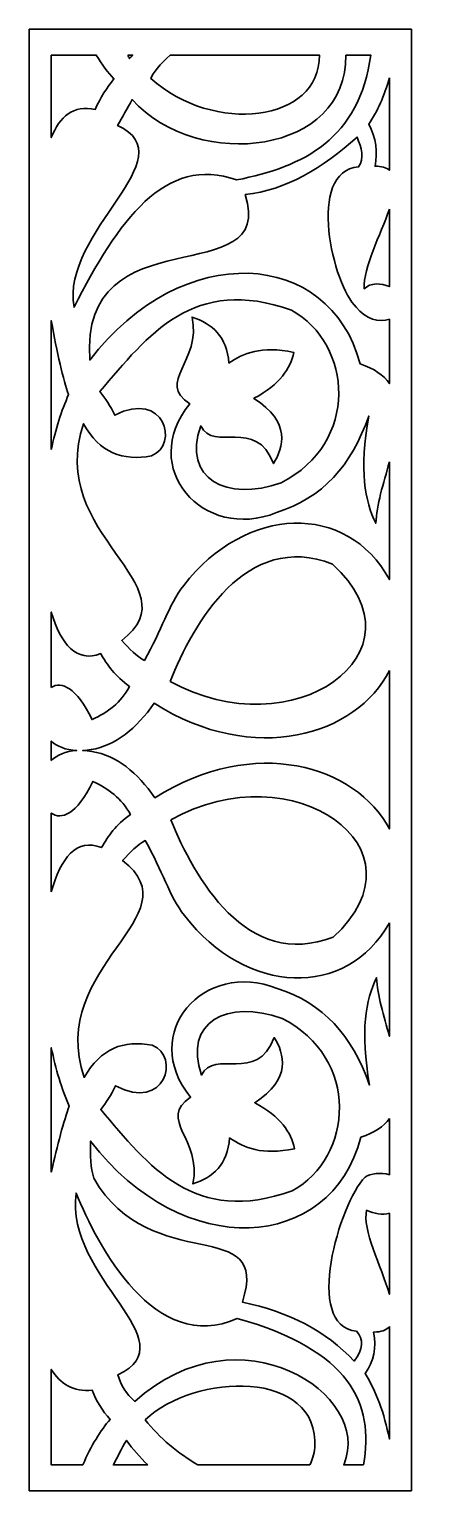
# Model space of a CAD drawing. Header units: centimetres. Extents: x 18 to 23, y -9 to 9.
import ezdxf

# ---------------------------------------------------------------- set-up
doc = ezdxf.new("R2010")
doc.units = ezdxf.units.CM
doc.header["$MEASUREMENT"] = 0
doc.layers.add('layer 1', color=7, linetype='Continuous')

msp = doc.modelspace()

# ---------------------------------------------------------------- linework, layer by layer
at = {"layer": 'layer 1', "color": 250, "lineweight": 30}
for points, knots in [([(18.00979, 9.00077), (18.00979, 9.00077), (22.71349, 9.00077), (22.71349, 9.00077), (22.71349, 9.00077), (22.71349, 9.00077), (22.71349, -9.00021), (22.71349, -9.00021), (22.71349, -9.00021), (22.71349, -9.00021), (18.00979, -9.00021), (18.00979, -9.00021), (18.00979, -9.00021), (18.00979, -9.00021), (18.00979, 9.00077), (18.00979, 9.00077)], [0, 0, 0, 0, 0.2, 0.2, 0.2, 0.2, 0.4, 0.4, 0.4, 0.4, 0.6, 0.6, 0.6, 0.6, 1, 1, 1, 1]), ([(18.28131, 8.68338), (18.28131, 8.68338), (18.83511, 8.68338), (18.83511, 8.68338), (18.83511, 8.68338), (18.90428, 8.5639), (18.97707, 8.46456), (19.05253, 8.38991), (19.05253, 8.38991), (18.96767, 8.27961), (18.88545, 8.16412), (18.82171, 8.01238), (18.82171, 8.01238), (18.55331, 8.07165), (18.38256, 7.92729), (18.28131, 7.66634), (18.28131, 7.66634), (18.28131, 7.66634), (18.28131, 8.68338), (18.28131, 8.68338)], [0, 0, 0, 0, 0.16666667, 0.16666667, 0.16666667, 0.16666667, 0.33333333, 0.33333333, 0.33333333, 0.33333333, 0.5, 0.5, 0.5, 0.5, 0.66666667, 0.66666667, 0.66666667, 0.66666667, 1, 1, 1, 1]), ([(21.90353, 8.68338), (21.90353, 8.68338), (22.21198, 8.68338), (22.21198, 8.68338), (22.21198, 8.68338), (22.07291, 7.65701), (21.39258, 7.30485), (20.55852, 7.14419), (20.55852, 7.14419), (19.68727, 7.46164), (19.09524, 6.63733), (18.56117, 5.57604), (18.56117, 5.57604), (18.39297, 6.508), (19.95931, 7.4193), (19.0973, 7.81479), (19.0973, 7.81479), (19.15686, 7.9214), (19.21644, 8.028), (19.27601, 8.13461), (19.27601, 8.13461), (20.09682, 7.23296), (21.93407, 7.46883), (21.90353, 8.68338)], [0, 0, 0, 0, 0.14285714, 0.14285714, 0.14285714, 0.14285714, 0.28571429, 0.28571429, 0.28571429, 0.28571429, 0.42857143, 0.42857143, 0.42857143, 0.42857143, 0.57142857, 0.57142857, 0.57142857, 0.57142857, 0.71428571, 0.71428571, 0.71428571, 0.71428571, 1, 1, 1, 1]), ([(19.22095, 8.68338), (19.22095, 8.68338), (19.28253, 8.68338), (19.28253, 8.68338), (19.28253, 8.68338), (19.26984, 8.66908), (19.25716, 8.65479), (19.24446, 8.64013), (19.24446, 8.64013), (19.2365, 8.65454), (19.22868, 8.66896), (19.22095, 8.68338)], [0, 0, 0, 0, 0.25, 0.25, 0.25, 0.25, 0.5, 0.5, 0.5, 0.5, 1, 1, 1, 1]), ([(19.74382, 8.68338), (19.74382, 8.68338), (21.57965, 8.68338), (21.57965, 8.68338), (21.57965, 8.68338), (21.59063, 7.8484), (20.27246, 7.70465), (19.50728, 8.39253), (19.50728, 8.39253), (19.53038, 8.46408), (19.61737, 8.57024), (19.74382, 8.68338)], [0, 0, 0, 0, 0.25, 0.25, 0.25, 0.25, 0.5, 0.5, 0.5, 0.5, 1, 1, 1, 1]), ([(22.44196, 8.40335), (22.44196, 8.40335), (22.44196, 7.26449), (22.44196, 7.26449), (22.44196, 7.26449), (22.40293, 7.29503), (22.34548, 7.3126), (22.26468, 7.31394), (22.26468, 7.31394), (22.29728, 7.48697), (22.27941, 7.66001), (22.18774, 7.83305), (22.18774, 7.83305), (22.29565, 7.98736), (22.37946, 8.18133), (22.44196, 8.40335)], [0, 0, 0, 0, 0.2, 0.2, 0.2, 0.2, 0.4, 0.4, 0.4, 0.4, 0.6, 0.6, 0.6, 0.6, 1, 1, 1, 1]), ([(22.44196, 5.42806), (22.44196, 5.42806), (22.44196, 4.63694), (22.44196, 4.63694), (22.44196, 4.63694), (22.36986, 4.73903), (22.25529, 4.82226), (22.08194, 4.87886), (22.08194, 4.87886), (21.70972, 6.29681), (19.89388, 6.42032), (18.7544, 4.92605), (18.7544, 4.92605), (18.62295, 6.74764), (21.05931, 5.73775), (20.66822, 6.96473), (20.66822, 6.96473), (21.16993, 7.01659), (21.61873, 7.29346), (22.04348, 7.67259), (22.04348, 7.67259), (22.09817, 7.54042), (22.13676, 7.41141), (22.06272, 7.30451), (22.06272, 7.30451), (21.41022, 7.25514), (21.75126, 5.83576), (22.03386, 5.5773), (22.03386, 5.5773), (22.14549, 5.43271), (22.31582, 5.38243), (22.44196, 5.42806)], [0, 0, 0, 0, 0.11111111, 0.11111111, 0.11111111, 0.11111111, 0.22222222, 0.22222222, 0.22222222, 0.22222222, 0.33333333, 0.33333333, 0.33333333, 0.33333333, 0.44444444, 0.44444444, 0.44444444, 0.44444444, 0.55555556, 0.55555556, 0.55555556, 0.55555556, 0.66666667, 0.66666667, 0.66666667, 0.66666667, 0.77777778, 0.77777778, 0.77777778, 0.77777778, 1, 1, 1, 1]), ([(22.44196, 6.78562), (22.44196, 6.78562), (22.44196, 5.83037), (22.44196, 5.83037), (22.44196, 5.83037), (22.33935, 5.87743), (22.20973, 5.87954), (22.13004, 5.80381), (22.13004, 5.80381), (22.12375, 6.07113), (22.33065, 6.46647), (22.44196, 6.78562)], [0, 0, 0, 0, 0.25, 0.25, 0.25, 0.25, 0.5, 0.5, 0.5, 0.5, 1, 1, 1, 1]), ([(22.44196, 3.67175), (22.44196, 3.67175), (22.44196, 2.22151), (22.44196, 2.22151), (22.44196, 2.22151), (21.92246, 3.18269), (20.67189, 3.13858), (19.91004, 2.15016), (19.91004, 2.15016), (19.71844, 1.90159), (19.64231, 1.60144), (19.4276, 1.22625), (19.4276, 1.22625), (19.33462, 1.27363), (19.24166, 1.3692), (19.14869, 1.47164), (19.14869, 1.47164), (20.0444, 2.16151), (18.206, 2.764), (18.67746, 4.14267), (18.67746, 4.14267), (18.87473, 3.78479), (19.16323, 3.67921), (19.51415, 3.74626), (19.51415, 3.74626), (19.85933, 3.88216), (19.67199, 4.56808), (19.06213, 4.2465), (19.06213, 4.2465), (19.01, 4.36122), (18.94558, 4.45188), (18.87941, 4.53908), (18.87941, 4.53908), (19.46918, 5.23424), (20.03507, 5.97351), (21.23563, 5.53954), (21.23563, 5.53954), (21.99011, 5.12639), (22.07412, 3.90447), (21.11061, 3.41592), (21.11061, 3.41592), (20.43963, 3.17573), (19.89011, 3.46357), (20.12004, 4.11436), (20.12004, 4.11436), (20.27675, 3.78543), (20.8001, 4.22755), (21.01444, 3.65189), (21.01444, 3.65189), (21.13814, 3.85016), (21.23426, 4.1614), (20.774, 4.45414), (20.774, 4.45414), (20.774, 4.45414), (20.77531, 4.45484), (20.77531, 4.45484), (20.77531, 4.45484), (21.09501, 4.628), (21.22329, 4.81995), (21.26449, 5.02043), (21.26449, 5.02043), (20.85818, 5.10539), (20.64819, 5.00975), (20.46625, 4.88831), (20.46625, 4.88831), (20.44132, 5.21589), (20.2627, 5.3738), (20.01425, 5.4546), (20.01425, 5.4546), (20.13034, 4.90376), (19.57075, 4.65619), (19.98539, 4.38807), (19.98539, 4.38807), (19.34518, 3.59907), (20.14972, 2.68369), (21.05291, 3.04783), (21.05291, 3.04783), (21.61974, 3.23092), (21.97183, 3.61876), (22.18774, 4.23707), (22.18774, 4.23707), (22.07115, 3.56666), (22.13931, 3.18834), (22.2743, 2.9157), (22.2743, 2.9157), (22.28284, 3.13994), (22.36885, 3.40645), (22.44196, 3.67175)], [0, 0, 0, 0, 0.04347826, 0.04347826, 0.04347826, 0.04347826, 0.08695652, 0.08695652, 0.08695652, 0.08695652, 0.13043478, 0.13043478, 0.13043478, 0.13043478, 0.17391304, 0.17391304, 0.17391304, 0.17391304, 0.2173913, 0.2173913, 0.2173913, 0.2173913, 0.26086957, 0.26086957, 0.26086957, 0.26086957, 0.30434783, 0.30434783, 0.30434783, 0.30434783, 0.34782609, 0.34782609, 0.34782609, 0.34782609, 0.39130435, 0.39130435, 0.39130435, 0.39130435, 0.43478261, 0.43478261, 0.43478261, 0.43478261, 0.47826087, 0.47826087, 0.47826087, 0.47826087, 0.52173913, 0.52173913, 0.52173913, 0.52173913, 0.56521739, 0.56521739, 0.56521739, 0.56521739, 0.60869565, 0.60869565, 0.60869565, 0.60869565, 0.65217391, 0.65217391, 0.65217391, 0.65217391, 0.69565217, 0.69565217, 0.69565217, 0.69565217, 0.73913043, 0.73913043, 0.73913043, 0.73913043, 0.7826087, 0.7826087, 0.7826087, 0.7826087, 0.82608696, 0.82608696, 0.82608696, 0.82608696, 0.86956522, 0.86956522, 0.86956522, 0.86956522, 0.91304348, 0.91304348, 0.91304348, 0.91304348, 1, 1, 1, 1]), ([(18.28131, 3.82452), (18.28131, 3.82452), (18.28131, 5.41192), (18.28131, 5.41192), (18.28131, 5.41192), (18.34794, 5.01674), (18.42941, 4.68102), (18.49473, 4.50133), (18.49473, 4.50133), (18.40512, 4.3045), (18.33387, 4.07243), (18.28131, 3.82452)], [0, 0, 0, 0, 0.25, 0.25, 0.25, 0.25, 0.5, 0.5, 0.5, 0.5, 1, 1, 1, 1]), ([(19.74265, 0.96873), (21.2507, 0.12985), (22.94076, 1.31959), (21.74147, 2.41364), (21.74147, 2.41364), (20.67542, 2.83149), (20.02865, 1.68002), (19.74265, 0.96873)], [0, 0, 0, 0, 0.33333333, 0.33333333, 0.33333333, 0.33333333, 1, 1, 1, 1]), ([(18.28131, 0.89464), (18.28131, 0.89464), (18.28131, 1.82287), (18.28131, 1.82287), (18.28131, 1.82287), (18.3943, 1.42566), (18.59557, 1.19464), (18.88903, 1.31119), (18.88903, 1.31119), (18.97084, 1.17073), (19.0649, 1.03201), (19.24487, 0.90534), (19.24487, 0.90534), (19.13808, 0.70764), (18.97365, 0.58535), (18.78304, 0.49734), (18.78304, 0.49734), (18.5903, 0.89933), (18.40355, 0.97071), (18.28131, 0.89464)], [0, 0, 0, 0, 0.16666667, 0.16666667, 0.16666667, 0.16666667, 0.33333333, 0.33333333, 0.33333333, 0.33333333, 0.5, 0.5, 0.5, 0.5, 0.66666667, 0.66666667, 0.66666667, 0.66666667, 1, 1, 1, 1]), ([(22.44196, 1.10183), (22.44196, 1.10183), (22.44196, -0.84952), (22.44196, -0.84952), (22.44196, -0.84952), (22.02917, -0.06374), (20.78075, 0.30804), (19.55658, -0.46462), (19.55658, -0.46462), (19.33754, -0.15242), (19.08448, 0.05399), (18.78165, 0.10576), (18.78165, 0.10576), (18.7413, 0.11217), (18.70343, 0.11565), (18.66747, 0.11701), (18.66747, 0.11701), (18.70052, 0.11861), (18.73527, 0.12212), (18.77197, 0.12795), (18.77197, 0.12795), (19.07479, 0.17971), (19.32787, 0.38613), (19.5469, 0.69834), (19.5469, 0.69834), (20.7807, -0.0804), (22.03923, 0.30334), (22.44196, 1.10183)], [0, 0, 0, 0, 0.125, 0.125, 0.125, 0.125, 0.25, 0.25, 0.25, 0.25, 0.375, 0.375, 0.375, 0.375, 0.5, 0.5, 0.5, 0.5, 0.625, 0.625, 0.625, 0.625, 0.75, 0.75, 0.75, 0.75, 1, 1, 1, 1]), ([(18.28131, -0.00741), (18.28131, -0.00741), (18.28131, 0.23242), (18.28131, 0.23242), (18.28131, 0.23242), (18.35359, 0.16726), (18.45586, 0.12267), (18.59422, 0.11667), (18.59422, 0.11667), (18.45458, 0.10873), (18.3524, 0.06102), (18.28131, -0.00741)], [0, 0, 0, 0, 0.25, 0.25, 0.25, 0.25, 0.5, 0.5, 0.5, 0.5, 1, 1, 1, 1]), ([(19.75233, -0.73503), (21.26038, 0.10386), (22.95044, -1.08588), (21.75114, -2.17993), (21.75114, -2.17993), (20.6851, -2.59777), (20.03834, -1.44632), (19.75233, -0.73503)], [0, 0, 0, 0, 0.33333333, 0.33333333, 0.33333333, 0.33333333, 1, 1, 1, 1]), ([(18.28131, -1.6249), (18.28131, -1.6249), (18.28131, -0.65435), (18.28131, -0.65435), (18.28131, -0.65435), (18.40321, -0.74045), (18.59482, -0.6764), (18.79271, -0.26364), (18.79271, -0.26364), (18.98332, -0.35164), (19.14776, -0.47394), (19.25455, -0.67163), (19.25455, -0.67163), (19.07458, -0.7983), (18.98052, -0.93703), (18.89871, -1.07748), (18.89871, -1.07748), (18.59657, -0.95748), (18.39227, -1.20601), (18.28131, -1.6249)], [0, 0, 0, 0, 0.16666667, 0.16666667, 0.16666667, 0.16666667, 0.33333333, 0.33333333, 0.33333333, 0.33333333, 0.5, 0.5, 0.5, 0.5, 0.66666667, 0.66666667, 0.66666667, 0.66666667, 1, 1, 1, 1]), ([(22.44196, -2.0053), (22.44196, -2.0053), (22.44196, -3.40311), (22.44196, -3.40311), (22.44196, -3.40311), (22.37117, -3.14942), (22.29214, -2.89639), (22.28398, -2.68198), (22.28398, -2.68198), (22.149, -2.95463), (22.08084, -3.33294), (22.19742, -4.00335), (22.19742, -4.00335), (21.98151, -3.38505), (21.62943, -2.9972), (21.06259, -2.81412), (21.06259, -2.81412), (20.1594, -2.44998), (19.35486, -3.36535), (19.99508, -4.15436), (19.99508, -4.15436), (19.58043, -4.42249), (20.14002, -4.67005), (20.02394, -5.22089), (20.02394, -5.22089), (20.2724, -5.14009), (20.451, -4.98217), (20.47593, -4.65459), (20.47593, -4.65459), (20.65788, -4.77604), (20.86787, -4.87169), (21.27416, -4.78672), (21.27416, -4.78672), (21.23291, -4.58596), (21.10435, -4.39377), (20.7837, -4.22043), (20.7837, -4.22043), (21.24394, -3.92768), (21.14784, -3.61646), (21.02412, -3.41817), (21.02412, -3.41817), (20.8098, -3.99384), (20.28643, -3.55172), (20.12972, -3.88065), (20.12972, -3.88065), (19.89979, -3.22986), (20.44932, -2.94201), (21.12029, -3.18222), (21.12029, -3.18222), (22.08381, -3.67077), (21.99978, -4.89268), (21.24532, -5.30584), (21.24532, -5.30584), (20.04477, -5.73981), (19.47886, -5.00054), (18.88909, -4.30537), (18.88909, -4.30537), (18.95526, -4.21816), (19.01968, -4.12752), (19.07183, -4.01278), (19.07183, -4.01278), (19.68167, -4.33436), (19.869, -3.64846), (19.52383, -3.51256), (19.52383, -3.51256), (19.17291, -3.44549), (18.88441, -3.55108), (18.68714, -3.90897), (18.68714, -3.90897), (18.21568, -2.53029), (20.05409, -1.9278), (19.15838, -1.23794), (19.15838, -1.23794), (19.25134, -1.13548), (19.34431, -1.03992), (19.43728, -0.99253), (19.43728, -0.99253), (19.652, -1.36773), (19.72812, -1.66787), (19.91972, -1.91646), (19.91972, -1.91646), (20.6769, -2.8988), (21.91678, -2.94831), (22.44196, -2.0053)], [0, 0, 0, 0, 0.04545455, 0.04545455, 0.04545455, 0.04545455, 0.09090909, 0.09090909, 0.09090909, 0.09090909, 0.13636364, 0.13636364, 0.13636364, 0.13636364, 0.18181818, 0.18181818, 0.18181818, 0.18181818, 0.22727273, 0.22727273, 0.22727273, 0.22727273, 0.27272727, 0.27272727, 0.27272727, 0.27272727, 0.31818182, 0.31818182, 0.31818182, 0.31818182, 0.36363636, 0.36363636, 0.36363636, 0.36363636, 0.40909091, 0.40909091, 0.40909091, 0.40909091, 0.45454545, 0.45454545, 0.45454545, 0.45454545, 0.5, 0.5, 0.5, 0.5, 0.54545455, 0.54545455, 0.54545455, 0.54545455, 0.59090909, 0.59090909, 0.59090909, 0.59090909, 0.63636364, 0.63636364, 0.63636364, 0.63636364, 0.68181818, 0.68181818, 0.68181818, 0.68181818, 0.72727273, 0.72727273, 0.72727273, 0.72727273, 0.77272727, 0.77272727, 0.77272727, 0.77272727, 0.81818182, 0.81818182, 0.81818182, 0.81818182, 0.86363636, 0.86363636, 0.86363636, 0.86363636, 0.90909091, 0.90909091, 0.90909091, 0.90909091, 1, 1, 1, 1]), ([(18.28131, -5.07761), (18.28131, -5.07761), (18.28131, -3.54314), (18.28131, -3.54314), (18.28131, -3.54314), (18.33417, -3.80639), (18.40776, -4.05356), (18.5018, -4.2617), (18.5018, -4.2617), (18.43616, -4.44472), (18.35413, -4.73745), (18.28131, -5.07761)], [0, 0, 0, 0, 0.25, 0.25, 0.25, 0.25, 0.5, 0.5, 0.5, 0.5, 1, 1, 1, 1]), ([(22.44196, -4.41649), (22.44196, -4.41649), (22.44196, -5.10809), (22.44196, -5.10809), (22.44196, -5.10809), (22.33542, -5.07778), (22.20882, -5.0894), (22.142, -5.13859), (22.142, -5.13859), (21.82783, -5.4595), (21.37904, -6.96961), (22.03621, -7.03568), (22.03621, -7.03568), (22.12918, -7.13322), (22.11956, -7.25592), (22.00735, -7.40378), (22.00735, -7.40378), (21.66614, -7.03373), (21.20413, -6.79541), (20.63209, -6.67703), (20.63209, -6.67703), (20.98757, -5.57719), (19.51613, -6.38437), (18.80316, -5.1489), (18.80316, -5.1489), (18.76456, -5.02454), (18.76027, -4.86805), (18.76461, -4.69303), (18.76461, -4.69303), (19.90413, -6.18657), (21.71946, -6.06288), (22.09164, -4.64515), (22.09164, -4.64515), (22.25741, -4.59103), (22.36942, -4.51252), (22.44196, -4.41649)], [0, 0, 0, 0, 0.1, 0.1, 0.1, 0.1, 0.2, 0.2, 0.2, 0.2, 0.3, 0.3, 0.3, 0.3, 0.4, 0.4, 0.4, 0.4, 0.5, 0.5, 0.5, 0.5, 0.6, 0.6, 0.6, 0.6, 0.7, 0.7, 0.7, 0.7, 0.8, 0.8, 0.8, 0.8, 1, 1, 1, 1]), ([(22.12253, -8.68281), (22.12253, -8.68281), (21.87793, -8.68281), (21.87793, -8.68281), (21.87793, -8.68281), (21.87983, -8.67899), (21.88181, -8.67539), (21.8837, -8.67153), (21.8837, -8.67153), (22.23953, -7.81447), (20.59974, -6.73005), (19.30758, -7.90043), (19.30758, -7.90043), (19.20453, -7.80774), (19.13584, -7.6982), (19.1015, -7.57178), (19.1015, -7.57178), (19.97307, -7.15463), (18.44888, -6.38352), (18.58628, -5.33433), (18.58628, -5.33433), (18.85274, -5.984), (19.55602, -7.33784), (20.56987, -6.87652), (20.56987, -6.87652), (21.95767, -7.26947), (22.25836, -7.92368), (22.12253, -8.68281)], [0, 0, 0, 0, 0.125, 0.125, 0.125, 0.125, 0.25, 0.25, 0.25, 0.25, 0.375, 0.375, 0.375, 0.375, 0.5, 0.5, 0.5, 0.5, 0.625, 0.625, 0.625, 0.625, 0.75, 0.75, 0.75, 0.75, 1, 1, 1, 1]), ([(22.44196, -5.58192), (22.44196, -5.58192), (22.44196, -6.58079), (22.44196, -6.58079), (22.44196, -6.58079), (22.34045, -6.23364), (22.10404, -5.77993), (22.16123, -5.54444), (22.16123, -5.54444), (22.25536, -5.58941), (22.35758, -5.6065), (22.44196, -5.58192)], [0, 0, 0, 0, 0.25, 0.25, 0.25, 0.25, 0.5, 0.5, 0.5, 0.5, 1, 1, 1, 1]), ([(22.44196, -6.97812), (22.44196, -6.97812), (22.44196, -8.36305), (22.44196, -8.36305), (22.44196, -8.36305), (22.37734, -8.0472), (22.27917, -7.76963), (22.142, -7.55479), (22.142, -7.55479), (22.24933, -7.40612), (22.28459, -7.23623), (22.24778, -7.04512), (22.24778, -7.04512), (22.34337, -7.04649), (22.4052, -7.02196), (22.44196, -6.97812)], [0, 0, 0, 0, 0.2, 0.2, 0.2, 0.2, 0.4, 0.4, 0.4, 0.4, 0.6, 0.6, 0.6, 0.6, 1, 1, 1, 1]), ([(18.66861, -8.68281), (18.66861, -8.68281), (18.28131, -8.68281), (18.28131, -8.68281), (18.28131, -8.68281), (18.28131, -8.68281), (18.28131, -7.50516), (18.28131, -7.50516), (18.28131, -7.50516), (18.38903, -7.68381), (18.5514, -7.78344), (18.78558, -7.76243), (18.78558, -7.76243), (18.83368, -7.89458), (18.90741, -8.01412), (19.00678, -8.12109), (19.00678, -8.12109), (18.8861, -8.25364), (18.77205, -8.4469), (18.66861, -8.68281)], [0, 0, 0, 0, 0.16666667, 0.16666667, 0.16666667, 0.16666667, 0.33333333, 0.33333333, 0.33333333, 0.33333333, 0.5, 0.5, 0.5, 0.5, 0.66666667, 0.66666667, 0.66666667, 0.66666667, 1, 1, 1, 1]), ([(21.4624, -8.68281), (21.4624, -8.68281), (20.08615, -8.68281), (20.08615, -8.68281), (20.08615, -8.68281), (19.84437, -8.541), (19.61456, -8.35056), (19.43639, -8.12797), (19.43639, -8.12797), (20.04134, -7.54103), (21.58555, -7.50047), (21.52304, -8.46927), (21.52304, -8.46927), (21.51379, -8.55175), (21.49293, -8.62261), (21.4624, -8.68281)], [0, 0, 0, 0, 0.2, 0.2, 0.2, 0.2, 0.4, 0.4, 0.4, 0.4, 0.6, 0.6, 0.6, 0.6, 1, 1, 1, 1]), ([(19.4708, -8.68281), (19.4708, -8.68281), (19.04645, -8.68281), (19.04645, -8.68281), (19.04645, -8.68281), (19.09444, -8.58213), (19.14699, -8.48147), (19.20453, -8.38079), (19.20453, -8.38079), (19.28158, -8.48398), (19.37139, -8.58591), (19.4708, -8.68281)], [0, 0, 0, 0, 0.25, 0.25, 0.25, 0.25, 0.5, 0.5, 0.5, 0.5, 1, 1, 1, 1])]:
    msp.add_open_spline(points, degree=3, knots=knots, dxfattribs=at)

doc.saveas('drawing.dxf')
